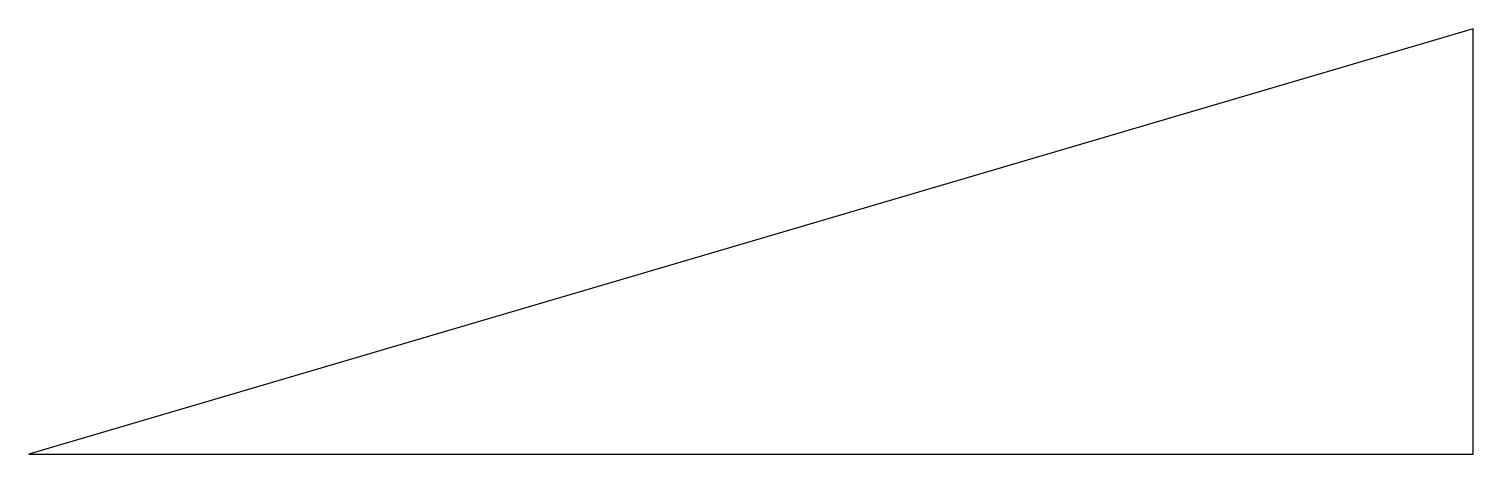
# Model space of a CAD drawing. Header units: millimetres. Extents: x -37162 to -36992, y -14251 to -14201.
import ezdxf

# ---------------------------------------------------------------- set-up
doc = ezdxf.new("R2010")
doc.units = ezdxf.units.MM
doc.header["$MEASUREMENT"] = 0

msp = doc.modelspace()

# ---------------------------------------------------------------- linework, layer by layer
for p, q in [((-36992.5, -14200.93), (-37162.5, -14250.93)), ((-36992.5, -14250.93), (-36992.5, -14200.93)), ((-37162.5, -14250.93), (-36992.5, -14250.93))]:
    msp.add_line(p, q)

doc.saveas('drawing.dxf')
